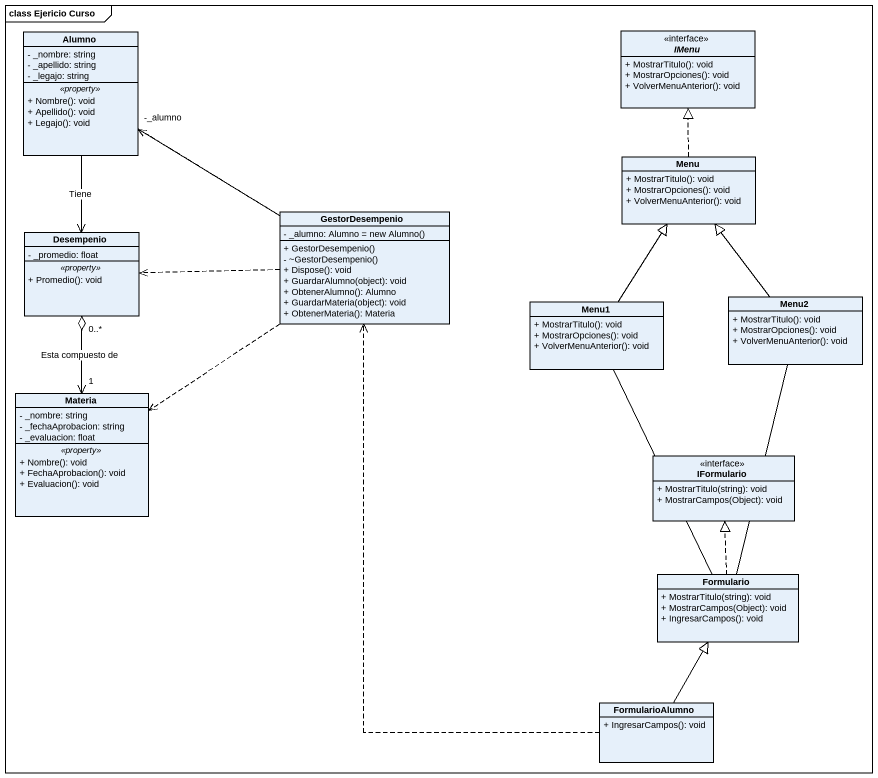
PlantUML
@startuml
mainframe class Ejericio Curso
hide circle
hide empty members
skinparam classAttributeIconSize 0
class Alumno {
  - _nombre: string
  - _apellido: string
  - _legajo: string
  .. <<property>> ..
  + Nombre(): void
  + Apellido(): void
  + Legajo(): void
}
interface IMenu <<interface>> {
  + MostrarTitulo(): void
  + MostrarOpciones(): void
  + VolverMenuAnterior(): void
}
class Menu {
  + MostrarTitulo(): void
  + MostrarOpciones(): void
  + VolverMenuAnterior(): void
}
class Desempenio {
  - _promedio: float
  .. <<property>> ..
  + Promedio(): void
}
class GestorDesempenio {
  {field} - _alumno: Alumno = new Alumno()
  + GestorDesempenio()
  - ~GestorDesempenio()
  + Dispose(): void
  + GuardarAlumno(object): void
  + ObtenerAlumno(): Alumno
  + GuardarMateria(object): void
  + ObtenerMateria(): Materia
}
class Menu1 {
  + MostrarTitulo(): void
  + MostrarOpciones(): void
  + VolverMenuAnterior(): void
}
class Menu2 {
  + MostrarTitulo(): void
  + MostrarOpciones(): void
  + VolverMenuAnterior(): void
}
class Materia {
  - _nombre: string
  - _fechaAprobacion: string
  - _evaluacion: float
  .. <<property>> ..
  + Nombre(): void
  + FechaAprobacion(): void
  + Evaluacion(): void
}
class IFormulario <<interface>> {
  + MostrarTitulo(string): void
  + MostrarCampos(Object): void
}
class Formulario {
  + MostrarTitulo(string): void
  + MostrarCampos(Object): void
  + IngresarCampos(): void
}
class FormularioAlumno {
  + IngresarCampos(): void
}
Alumno --> Desempenio : Tiene
Menu .up.|> IMenu
GestorDesempenio .up.> Alumno
GestorDesempenio -up-> "-_alumno" Alumno
GestorDesempenio .left.> Desempenio
GestorDesempenio ..> Materia
Menu1 -up-|> Menu
Menu1 -- Formulario
Menu2 -up-|> Menu
Menu2 -- Formulario
Materia "1" <-up-o "0..*" Desempenio : Esta compuesto de
Formulario .up.|> IFormulario
FormularioAlumno .up.> GestorDesempenio
FormularioAlumno -up-|> Formulario
@enduml
